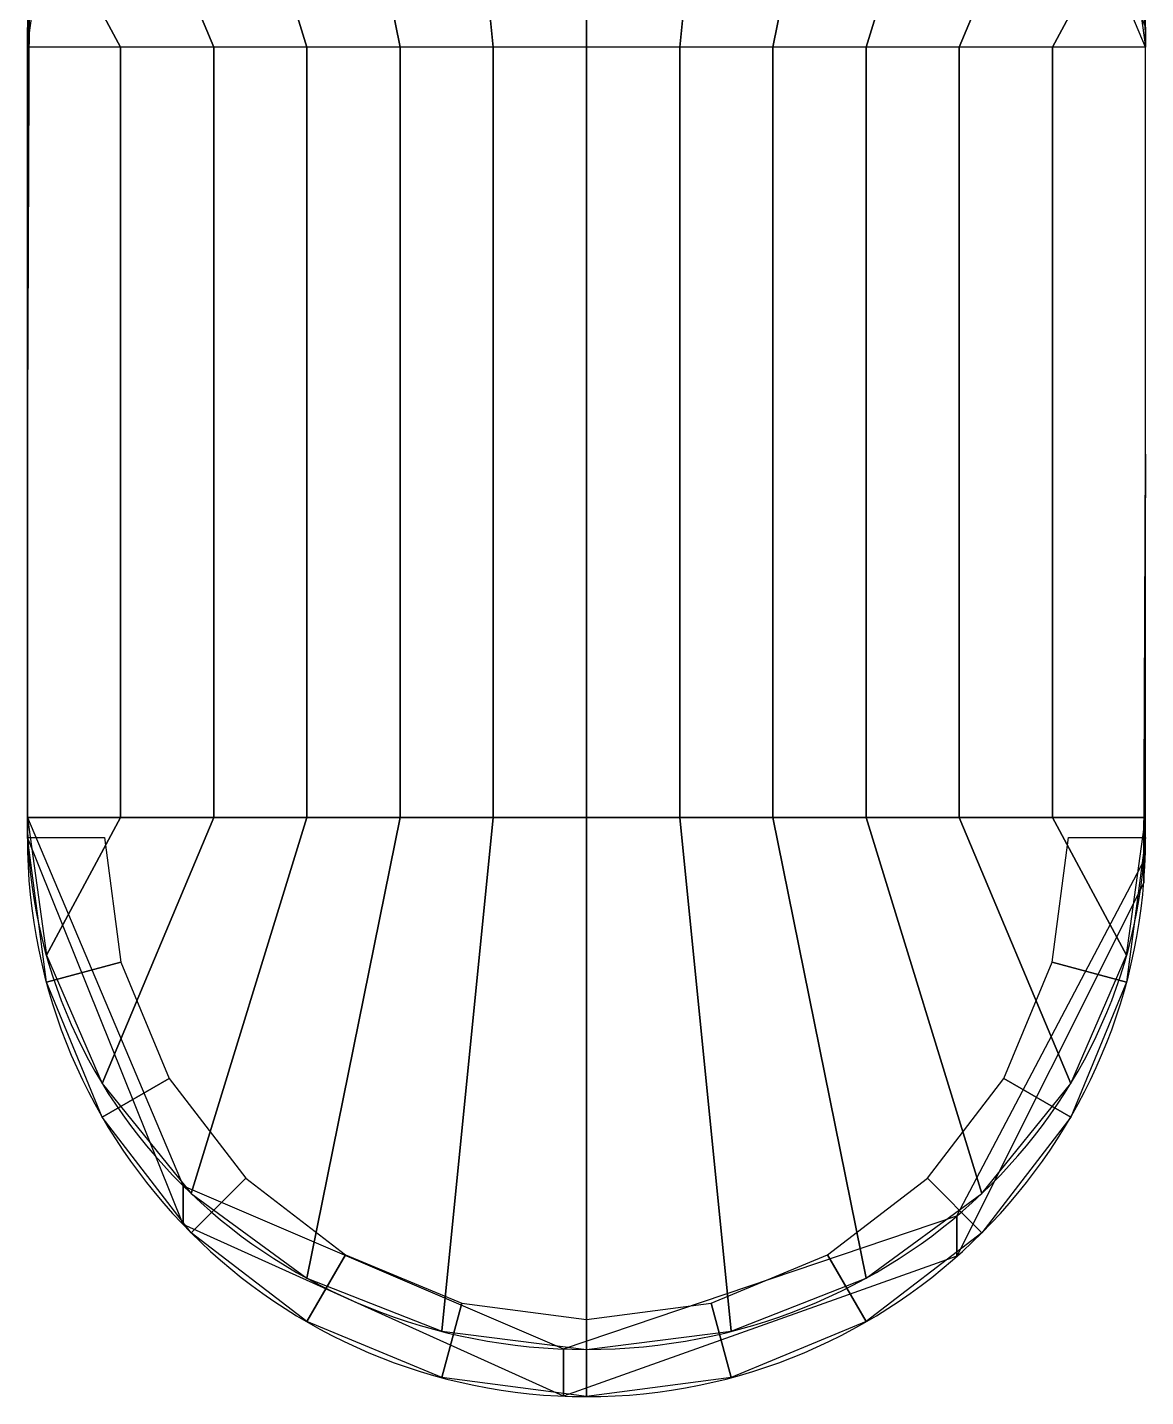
# Model space of a CAD drawing. Extents: x 89097 to 90972, y 10394 to 13619.
# Drawn here: x 89097 to 90547, y 10394 to 12169 of the extents above; entities that cross this region are included whole.
import ezdxf

# ---------------------------------------------------------------- set-up
doc = ezdxf.new("R2010")
doc.units = 0
doc.header["$LTSCALE"] = 50
doc.header["$MEASUREMENT"] = 0
doc.layers.add('GRIL', color=182, linetype='CONTINUOUS')
doc.layers.add('TOWER', color=150, linetype='CONTINUOUS')

msp = doc.modelspace()

# ---------------------------------------------------------------- linework, layer by layer
at = {"layer": 'TOWER', "color": 253}
for p, q in [((89096.6, 11119.2, 6700), (89096.6, 12169.2, 6700)), ((89096.6, 11119.2, 5850), (89096.6, 12169.2, 5850)), ((89096.6, 11119.2, 6650), (89096.6, 12169.2, 6650)), ((90546.6, 11119.2, 6700), (90546.6, 12169.2, 6700)), ((90546.6, 11119.2, 5850), (90546.6, 12169.2, 5850)), ((90546.6, 11119.2, 6650), (90546.6, 12169.2, 6650))]:
    msp.add_line(p, q, dxfattribs=at)
at = {"layer": 'TOWER', "color": 253, "elevation": 10000}
msp.add_lwpolyline([(90546.6, 12169.2, 1), (89096.6, 12169.2), (89096.6, 11119.2, 1), (90546.6, 11119.2)], format="xyb", close=True, dxfattribs=at)
at = {"layer": 'TOWER', "extrusion": (0, 0.309017, 0.951057), "elevation": 14345.2}
msp.add_lwpolyline([(-90546.6, -8107.4, 1), (-89096.6, -8107.4), (-89096.6, -7057.4, 1), (-90546.6, -7057.4)], format="xyb", close=True, dxfattribs=at)
at = {"layer": 'TOWER', "color": 253}
for centre, start, end in [((89821.6, 12169.2, 9950), 360, 180), ((89821.6, 11119.2, 6650), 180, 360), ((89821.6, 11119.2, 5850), 180, 360), ((89821.6, 11119.2, 9950), 180, 0)]:
    msp.add_arc(centre, 725, start, end, dxfattribs=at)

# ---------------------------------------------------------------- meshes
at = {"layer": 'GRIL', "color": 253}
mesh = msp.add_polymesh((2, 13), dxfattribs=at)
for k, corner in enumerate([(89096.6, 12143.5, 11137.8), (89121.3, 12322, 11079.8), (89193.8, 12488.3, 11025.7), (89309, 12631.1, 10979.3), (89459.1, 12740.7, 10943.7), (89634, 12809.6, 10921.4), (89821.6, 12833.1, 10913.7), (90009.3, 12809.6, 10921.4), (90184.1, 12740.7, 10943.7), (90334.3, 12631.1, 10979.3), (90449.5, 12488.3, 11025.7), (90521.9, 12322, 11079.8), (90546.6, 12143.5, 11137.8), (89096.6, 12143.5, 11137.8), (89217.5, 12143.5, 11137.8), (89338.3, 12143.5, 11137.8), (89459.1, 12143.5, 11137.8), (89580, 12143.5, 11137.8), (89700.8, 12143.5, 11137.8), (89821.6, 12143.5, 11137.8), (89942.5, 12143.5, 11137.8), (90063.3, 12143.5, 11137.8), (90184.1, 12143.5, 11137.8), (90305, 12143.5, 11137.8), (90425.8, 12143.5, 11137.8), (90546.6, 12143.5, 11137.8)]):
    mesh.set_mesh_vertex(divmod(k, 13), corner)
mesh = msp.add_polymesh((2, 13), dxfattribs=at)
for k, corner in enumerate([(90546.6, 12143.5, 11137.8), (90425.8, 12143.5, 11137.8), (90305, 12143.5, 11137.8), (90184.1, 12143.5, 11137.8), (90063.3, 12143.5, 11137.8), (89942.5, 12143.5, 11137.8), (89821.6, 12143.5, 11137.8), (89700.8, 12143.5, 11137.8), (89580, 12143.5, 11137.8), (89459.1, 12143.5, 11137.8), (89338.3, 12143.5, 11137.8), (89217.5, 12143.5, 11137.8), (89096.6, 12143.5, 11137.8), (90546.6, 11144.9, 11462.2), (90425.8, 11144.9, 11462.2), (90305, 11144.9, 11462.2), (90184.1, 11144.9, 11462.2), (90063.3, 11144.9, 11462.2), (89942.5, 11144.9, 11462.2), (89821.6, 11144.9, 11462.2), (89700.8, 11144.9, 11462.2), (89580, 11144.9, 11462.2), (89459.1, 11144.9, 11462.2), (89338.3, 11144.9, 11462.2), (89217.5, 11144.9, 11462.2), (89096.6, 11144.9, 11462.2)]):
    mesh.set_mesh_vertex(divmod(k, 13), corner)
mesh = msp.add_polymesh((2, 13), dxfattribs=at)
for k, corner in enumerate([(90546.6, 11144.9, 11462.2), (90425.8, 11144.9, 11462.2), (90305, 11144.9, 11462.2), (90184.1, 11144.9, 11462.2), (90063.3, 11144.9, 11462.2), (89942.5, 11144.9, 11462.2), (89821.6, 11144.9, 11462.2), (89700.8, 11144.9, 11462.2), (89580, 11144.9, 11462.2), (89459.1, 11144.9, 11462.2), (89338.3, 11144.9, 11462.2), (89217.5, 11144.9, 11462.2), (89096.6, 11144.9, 11462.2), (90546.6, 11144.9, 11462.2), (90521.9, 10966.5, 11520.2), (90449.5, 10800.2, 11574.3), (90334.3, 10657.4, 11620.7), (90184.1, 10547.8, 11656.3), (90009.3, 10478.9, 11678.6), (89821.6, 10455.4, 11686.3), (89634, 10478.9, 11678.6), (89459.1, 10547.8, 11656.3), (89309, 10657.4, 11620.7), (89193.8, 10800.2, 11574.3), (89121.3, 10966.5, 11520.2), (89096.6, 11144.9, 11462.2)]):
    mesh.set_mesh_vertex(divmod(k, 13), corner)
mesh = msp.add_polymesh((2, 13), dxfattribs=at)
for k, corner in enumerate([(90546.6, 11119.2, 7100), (90521.9, 10931.6, 7100), (90449.5, 10756.7, 7100), (90334.3, 10606.6, 7100), (90184.1, 10491.4, 7100), (90009.3, 10418.9, 7100), (89821.6, 10394.2, 7100), (89634, 10418.9, 7100), (89459.1, 10491.4, 7100), (89309, 10606.6, 7100), (89193.8, 10756.7, 7100), (89121.3, 10931.6, 7100), (89096.6, 11119.2, 7100), (90446.6, 11119.2, 7150), (90425.3, 10957.5, 7150), (90362.9, 10806.7, 7150), (90263.6, 10677.3, 7150), (90134.1, 10578, 7150), (89983.4, 10515.5, 7150), (89821.6, 10494.2, 7150), (89659.9, 10515.5, 7150), (89509.1, 10578, 7150), (89379.7, 10677.3, 7150), (89280.4, 10806.7, 7150), (89217.9, 10957.5, 7150), (89196.6, 11119.2, 7150)]):
    mesh.set_mesh_vertex(divmod(k, 13), corner)
mesh = msp.add_polymesh((2, 13), dxfattribs=at)
for k, corner in enumerate([(90546.6, 11119.2, 7200), (90521.9, 10931.6, 7200), (90449.5, 10756.7, 7200), (90334.3, 10606.6, 7200), (90184.1, 10491.4, 7200), (90009.3, 10418.9, 7200), (89821.6, 10394.2, 7200), (89634, 10418.9, 7200), (89459.1, 10491.4, 7200), (89309, 10606.6, 7200), (89193.8, 10756.7, 7200), (89121.3, 10931.6, 7200), (89096.6, 11119.2, 7200), (90446.6, 11119.2, 7250), (90425.3, 10957.5, 7250), (90362.9, 10806.7, 7250), (90263.6, 10677.3, 7250), (90134.1, 10578, 7250), (89983.4, 10515.5, 7250), (89821.6, 10494.2, 7250), (89659.9, 10515.5, 7250), (89509.1, 10578, 7250), (89379.7, 10677.3, 7250), (89280.4, 10806.7, 7250), (89217.9, 10957.5, 7250), (89196.6, 11119.2, 7250)]):
    mesh.set_mesh_vertex(divmod(k, 13), corner)
mesh = msp.add_polymesh((2, 13), dxfattribs=at)
for k, corner in enumerate([(90546.6, 11119.2, 7300), (90521.9, 10931.6, 7300), (90449.5, 10756.7, 7300), (90334.3, 10606.6, 7300), (90184.1, 10491.4, 7300), (90009.3, 10418.9, 7300), (89821.6, 10394.2, 7300), (89634, 10418.9, 7300), (89459.1, 10491.4, 7300), (89309, 10606.6, 7300), (89193.8, 10756.7, 7300), (89121.3, 10931.6, 7300), (89096.6, 11119.2, 7300), (90446.6, 11119.2, 7350), (90425.3, 10957.5, 7350), (90362.9, 10806.7, 7350), (90263.6, 10677.3, 7350), (90134.1, 10578, 7350), (89983.4, 10515.5, 7350), (89821.6, 10494.2, 7350), (89659.9, 10515.5, 7350), (89509.1, 10578, 7350), (89379.7, 10677.3, 7350), (89280.4, 10806.7, 7350), (89217.9, 10957.5, 7350), (89196.6, 11119.2, 7350)]):
    mesh.set_mesh_vertex(divmod(k, 13), corner)
mesh = msp.add_polymesh((2, 13), dxfattribs=at)
for k, corner in enumerate([(90546.6, 11119.2, 7400), (90521.9, 10931.6, 7400), (90449.5, 10756.7, 7400), (90334.3, 10606.6, 7400), (90184.1, 10491.4, 7400), (90009.3, 10418.9, 7400), (89821.6, 10394.2, 7400), (89634, 10418.9, 7400), (89459.1, 10491.4, 7400), (89309, 10606.6, 7400), (89193.8, 10756.7, 7400), (89121.3, 10931.6, 7400), (89096.6, 11119.2, 7400), (90446.6, 11119.2, 7450), (90425.3, 10957.5, 7450), (90362.9, 10806.7, 7450), (90263.6, 10677.3, 7450), (90134.1, 10578, 7450), (89983.4, 10515.5, 7450), (89821.6, 10494.2, 7450), (89659.9, 10515.5, 7450), (89509.1, 10578, 7450), (89379.7, 10677.3, 7450), (89280.4, 10806.7, 7450), (89217.9, 10957.5, 7450), (89196.6, 11119.2, 7450)]):
    mesh.set_mesh_vertex(divmod(k, 13), corner)
mesh = msp.add_polymesh((2, 13), dxfattribs=at)
for k, corner in enumerate([(90546.6, 11119.2, 7500), (90521.9, 10931.6, 7500), (90449.5, 10756.7, 7500), (90334.3, 10606.6, 7500), (90184.1, 10491.4, 7500), (90009.3, 10418.9, 7500), (89821.6, 10394.2, 7500), (89634, 10418.9, 7500), (89459.1, 10491.4, 7500), (89309, 10606.6, 7500), (89193.8, 10756.7, 7500), (89121.3, 10931.6, 7500), (89096.6, 11119.2, 7500), (90446.6, 11119.2, 7550), (90425.3, 10957.5, 7550), (90362.9, 10806.7, 7550), (90263.6, 10677.3, 7550), (90134.1, 10578, 7550), (89983.4, 10515.5, 7550), (89821.6, 10494.2, 7550), (89659.9, 10515.5, 7550), (89509.1, 10578, 7550), (89379.7, 10677.3, 7550), (89280.4, 10806.7, 7550), (89217.9, 10957.5, 7550), (89196.6, 11119.2, 7550)]):
    mesh.set_mesh_vertex(divmod(k, 13), corner)
mesh = msp.add_polymesh((2, 13), dxfattribs=at)
for k, corner in enumerate([(90546.6, 11119.2, 7600), (90521.9, 10931.6, 7600), (90449.5, 10756.7, 7600), (90334.3, 10606.6, 7600), (90184.1, 10491.4, 7600), (90009.3, 10418.9, 7600), (89821.6, 10394.2, 7600), (89634, 10418.9, 7600), (89459.1, 10491.4, 7600), (89309, 10606.6, 7600), (89193.8, 10756.7, 7600), (89121.3, 10931.6, 7600), (89096.6, 11119.2, 7600), (90446.6, 11119.2, 7650), (90425.3, 10957.5, 7650), (90362.9, 10806.7, 7650), (90263.6, 10677.3, 7650), (90134.1, 10578, 7650), (89983.4, 10515.5, 7650), (89821.6, 10494.2, 7650), (89659.9, 10515.5, 7650), (89509.1, 10578, 7650), (89379.7, 10677.3, 7650), (89280.4, 10806.7, 7650), (89217.9, 10957.5, 7650), (89196.6, 11119.2, 7650)]):
    mesh.set_mesh_vertex(divmod(k, 13), corner)
mesh = msp.add_polymesh((2, 13), dxfattribs=at)
for k, corner in enumerate([(90546.6, 11119.2, 7700), (90521.9, 10931.6, 7700), (90449.5, 10756.7, 7700), (90334.3, 10606.6, 7700), (90184.1, 10491.4, 7700), (90009.3, 10418.9, 7700), (89821.6, 10394.2, 7700), (89634, 10418.9, 7700), (89459.1, 10491.4, 7700), (89309, 10606.6, 7700), (89193.8, 10756.7, 7700), (89121.3, 10931.6, 7700), (89096.6, 11119.2, 7700), (90446.6, 11119.2, 7750), (90425.3, 10957.5, 7750), (90362.9, 10806.7, 7750), (90263.6, 10677.3, 7750), (90134.1, 10578, 7750), (89983.4, 10515.5, 7750), (89821.6, 10494.2, 7750), (89659.9, 10515.5, 7750), (89509.1, 10578, 7750), (89379.7, 10677.3, 7750), (89280.4, 10806.7, 7750), (89217.9, 10957.5, 7750), (89196.6, 11119.2, 7750)]):
    mesh.set_mesh_vertex(divmod(k, 13), corner)
mesh = msp.add_polymesh((2, 13), dxfattribs=at)
for k, corner in enumerate([(90546.6, 11119.2, 7800), (90521.9, 10931.6, 7800), (90449.5, 10756.7, 7800), (90334.3, 10606.6, 7800), (90184.1, 10491.4, 7800), (90009.3, 10418.9, 7800), (89821.6, 10394.2, 7800), (89634, 10418.9, 7800), (89459.1, 10491.4, 7800), (89309, 10606.6, 7800), (89193.8, 10756.7, 7800), (89121.3, 10931.6, 7800), (89096.6, 11119.2, 7800), (90446.6, 11119.2, 7850), (90425.3, 10957.5, 7850), (90362.9, 10806.7, 7850), (90263.6, 10677.3, 7850), (90134.1, 10578, 7850), (89983.4, 10515.5, 7850), (89821.6, 10494.2, 7850), (89659.9, 10515.5, 7850), (89509.1, 10578, 7850), (89379.7, 10677.3, 7850), (89280.4, 10806.7, 7850), (89217.9, 10957.5, 7850), (89196.6, 11119.2, 7850)]):
    mesh.set_mesh_vertex(divmod(k, 13), corner)
mesh = msp.add_polymesh((2, 13), dxfattribs=at)
for k, corner in enumerate([(90546.6, 11119.2, 7900), (90521.9, 10931.6, 7900), (90449.5, 10756.7, 7900), (90334.3, 10606.6, 7900), (90184.1, 10491.4, 7900), (90009.3, 10418.9, 7900), (89821.6, 10394.2, 7900), (89634, 10418.9, 7900), (89459.1, 10491.4, 7900), (89309, 10606.6, 7900), (89193.8, 10756.7, 7900), (89121.3, 10931.6, 7900), (89096.6, 11119.2, 7900), (90446.6, 11119.2, 7950), (90425.3, 10957.5, 7950), (90362.9, 10806.7, 7950), (90263.6, 10677.3, 7950), (90134.1, 10578, 7950), (89983.4, 10515.5, 7950), (89821.6, 10494.2, 7950), (89659.9, 10515.5, 7950), (89509.1, 10578, 7950), (89379.7, 10677.3, 7950), (89280.4, 10806.7, 7950), (89217.9, 10957.5, 7950), (89196.6, 11119.2, 7950)]):
    mesh.set_mesh_vertex(divmod(k, 13), corner)
mesh = msp.add_polymesh((2, 13), dxfattribs=at)
for k, corner in enumerate([(90546.6, 11119.2, 6700), (90521.9, 10931.6, 6700), (90449.5, 10756.7, 6700), (90334.3, 10606.6, 6700), (90184.1, 10491.4, 6700), (90009.3, 10418.9, 6700), (89821.6, 10394.2, 6700), (89634, 10418.9, 6700), (89459.1, 10491.4, 6700), (89309, 10606.6, 6700), (89193.8, 10756.7, 6700), (89121.3, 10931.6, 6700), (89096.6, 11119.2, 6700), (90446.6, 11119.2, 6750), (90425.3, 10957.5, 6750), (90362.9, 10806.7, 6750), (90263.6, 10677.3, 6750), (90134.1, 10578, 6750), (89983.4, 10515.5, 6750), (89821.6, 10494.2, 6750), (89659.9, 10515.5, 6750), (89509.1, 10578, 6750), (89379.7, 10677.3, 6750), (89280.4, 10806.7, 6750), (89217.9, 10957.5, 6750), (89196.6, 11119.2, 6750)]):
    mesh.set_mesh_vertex(divmod(k, 13), corner)
mesh = msp.add_polymesh((2, 13), dxfattribs=at)
for k, corner in enumerate([(90546.6, 11119.2, 6800), (90521.9, 10931.6, 6800), (90449.5, 10756.7, 6800), (90334.3, 10606.6, 6800), (90184.1, 10491.4, 6800), (90009.3, 10418.9, 6800), (89821.6, 10394.2, 6800), (89634, 10418.9, 6800), (89459.1, 10491.4, 6800), (89309, 10606.6, 6800), (89193.8, 10756.7, 6800), (89121.3, 10931.6, 6800), (89096.6, 11119.2, 6800), (90446.6, 11119.2, 6850), (90425.3, 10957.5, 6850), (90362.9, 10806.7, 6850), (90263.6, 10677.3, 6850), (90134.1, 10578, 6850), (89983.4, 10515.5, 6850), (89821.6, 10494.2, 6850), (89659.9, 10515.5, 6850), (89509.1, 10578, 6850), (89379.7, 10677.3, 6850), (89280.4, 10806.7, 6850), (89217.9, 10957.5, 6850), (89196.6, 11119.2, 6850)]):
    mesh.set_mesh_vertex(divmod(k, 13), corner)
mesh = msp.add_polymesh((2, 13), dxfattribs=at)
for k, corner in enumerate([(90546.6, 11119.2, 6900), (90521.9, 10931.6, 6900), (90449.5, 10756.7, 6900), (90334.3, 10606.6, 6900), (90184.1, 10491.4, 6900), (90009.3, 10418.9, 6900), (89821.6, 10394.2, 6900), (89634, 10418.9, 6900), (89459.1, 10491.4, 6900), (89309, 10606.6, 6900), (89193.8, 10756.7, 6900), (89121.3, 10931.6, 6900), (89096.6, 11119.2, 6900), (90446.6, 11119.2, 6950), (90425.3, 10957.5, 6950), (90362.9, 10806.7, 6950), (90263.6, 10677.3, 6950), (90134.1, 10578, 6950), (89983.4, 10515.5, 6950), (89821.6, 10494.2, 6950), (89659.9, 10515.5, 6950), (89509.1, 10578, 6950), (89379.7, 10677.3, 6950), (89280.4, 10806.7, 6950), (89217.9, 10957.5, 6950), (89196.6, 11119.2, 6950)]):
    mesh.set_mesh_vertex(divmod(k, 13), corner)
mesh = msp.add_polymesh((2, 13), dxfattribs=at)
for k, corner in enumerate([(90546.6, 11119.2, 7000), (90521.9, 10931.6, 7000), (90449.5, 10756.7, 7000), (90334.3, 10606.6, 7000), (90184.1, 10491.4, 7000), (90009.3, 10418.9, 7000), (89821.6, 10394.2, 7000), (89634, 10418.9, 7000), (89459.1, 10491.4, 7000), (89309, 10606.6, 7000), (89193.8, 10756.7, 7000), (89121.3, 10931.6, 7000), (89096.6, 11119.2, 7000), (90446.6, 11119.2, 7050), (90425.3, 10957.5, 7050), (90362.9, 10806.7, 7050), (90263.6, 10677.3, 7050), (90134.1, 10578, 7050), (89983.4, 10515.5, 7050), (89821.6, 10494.2, 7050), (89659.9, 10515.5, 7050), (89509.1, 10578, 7050), (89379.7, 10677.3, 7050), (89280.4, 10806.7, 7050), (89217.9, 10957.5, 7050), (89196.6, 11119.2, 7050)]):
    mesh.set_mesh_vertex(divmod(k, 13), corner)
mesh = msp.add_polymesh((2, 13), dxfattribs=at)
for k, corner in enumerate([(90546.6, 11119.2, 9900), (90521.9, 10931.6, 9900), (90449.5, 10756.7, 9900), (90334.3, 10606.6, 9900), (90184.1, 10491.4, 9900), (90009.3, 10418.9, 9900), (89821.6, 10394.2, 9900), (89634, 10418.9, 9900), (89459.1, 10491.4, 9900), (89309, 10606.6, 9900), (89193.8, 10756.7, 9900), (89121.3, 10931.6, 9900), (89096.6, 11119.2, 9900), (90446.6, 11119.2, 9950), (90425.3, 10957.5, 9950), (90362.9, 10806.7, 9950), (90263.6, 10677.3, 9950), (90134.1, 10578, 9950), (89983.4, 10515.5, 9950), (89821.6, 10494.2, 9950), (89659.9, 10515.5, 9950), (89509.1, 10578, 9950), (89379.7, 10677.3, 9950), (89280.4, 10806.7, 9950), (89217.9, 10957.5, 9950), (89196.6, 11119.2, 9950)]):
    mesh.set_mesh_vertex(divmod(k, 13), corner)
mesh = msp.add_polymesh((2, 13), dxfattribs=at)
for k, corner in enumerate([(90546.6, 11119.2, 9000), (90521.9, 10931.6, 9000), (90449.5, 10756.7, 9000), (90334.3, 10606.6, 9000), (90184.1, 10491.4, 9000), (90009.3, 10418.9, 9000), (89821.6, 10394.2, 9000), (89634, 10418.9, 9000), (89459.1, 10491.4, 9000), (89309, 10606.6, 9000), (89193.8, 10756.7, 9000), (89121.3, 10931.6, 9000), (89096.6, 11119.2, 9000), (90446.6, 11119.2, 9050), (90425.3, 10957.5, 9050), (90362.9, 10806.7, 9050), (90263.6, 10677.3, 9050), (90134.1, 10578, 9050), (89983.4, 10515.5, 9050), (89821.6, 10494.2, 9050), (89659.9, 10515.5, 9050), (89509.1, 10578, 9050), (89379.7, 10677.3, 9050), (89280.4, 10806.7, 9050), (89217.9, 10957.5, 9050), (89196.6, 11119.2, 9050)]):
    mesh.set_mesh_vertex(divmod(k, 13), corner)
mesh = msp.add_polymesh((2, 13), dxfattribs=at)
for k, corner in enumerate([(90546.6, 11119.2, 9100), (90521.9, 10931.6, 9100), (90449.5, 10756.7, 9100), (90334.3, 10606.6, 9100), (90184.1, 10491.4, 9100), (90009.3, 10418.9, 9100), (89821.6, 10394.2, 9100), (89634, 10418.9, 9100), (89459.1, 10491.4, 9100), (89309, 10606.6, 9100), (89193.8, 10756.7, 9100), (89121.3, 10931.6, 9100), (89096.6, 11119.2, 9100), (90446.6, 11119.2, 9150), (90425.3, 10957.5, 9150), (90362.9, 10806.7, 9150), (90263.6, 10677.3, 9150), (90134.1, 10578, 9150), (89983.4, 10515.5, 9150), (89821.6, 10494.2, 9150), (89659.9, 10515.5, 9150), (89509.1, 10578, 9150), (89379.7, 10677.3, 9150), (89280.4, 10806.7, 9150), (89217.9, 10957.5, 9150), (89196.6, 11119.2, 9150)]):
    mesh.set_mesh_vertex(divmod(k, 13), corner)
mesh = msp.add_polymesh((2, 13), dxfattribs=at)
for k, corner in enumerate([(90546.6, 11119.2, 9200), (90521.9, 10931.6, 9200), (90449.5, 10756.7, 9200), (90334.3, 10606.6, 9200), (90184.1, 10491.4, 9200), (90009.3, 10418.9, 9200), (89821.6, 10394.2, 9200), (89634, 10418.9, 9200), (89459.1, 10491.4, 9200), (89309, 10606.6, 9200), (89193.8, 10756.7, 9200), (89121.3, 10931.6, 9200), (89096.6, 11119.2, 9200), (90446.6, 11119.2, 9250), (90425.3, 10957.5, 9250), (90362.9, 10806.7, 9250), (90263.6, 10677.3, 9250), (90134.1, 10578, 9250), (89983.4, 10515.5, 9250), (89821.6, 10494.2, 9250), (89659.9, 10515.5, 9250), (89509.1, 10578, 9250), (89379.7, 10677.3, 9250), (89280.4, 10806.7, 9250), (89217.9, 10957.5, 9250), (89196.6, 11119.2, 9250)]):
    mesh.set_mesh_vertex(divmod(k, 13), corner)
mesh = msp.add_polymesh((2, 13), dxfattribs=at)
for k, corner in enumerate([(90546.6, 11119.2, 9300), (90521.9, 10931.6, 9300), (90449.5, 10756.7, 9300), (90334.3, 10606.6, 9300), (90184.1, 10491.4, 9300), (90009.3, 10418.9, 9300), (89821.6, 10394.2, 9300), (89634, 10418.9, 9300), (89459.1, 10491.4, 9300), (89309, 10606.6, 9300), (89193.8, 10756.7, 9300), (89121.3, 10931.6, 9300), (89096.6, 11119.2, 9300), (90446.6, 11119.2, 9350), (90425.3, 10957.5, 9350), (90362.9, 10806.7, 9350), (90263.6, 10677.3, 9350), (90134.1, 10578, 9350), (89983.4, 10515.5, 9350), (89821.6, 10494.2, 9350), (89659.9, 10515.5, 9350), (89509.1, 10578, 9350), (89379.7, 10677.3, 9350), (89280.4, 10806.7, 9350), (89217.9, 10957.5, 9350), (89196.6, 11119.2, 9350)]):
    mesh.set_mesh_vertex(divmod(k, 13), corner)
mesh = msp.add_polymesh((2, 13), dxfattribs=at)
for k, corner in enumerate([(90546.6, 11119.2, 9400), (90521.9, 10931.6, 9400), (90449.5, 10756.7, 9400), (90334.3, 10606.6, 9400), (90184.1, 10491.4, 9400), (90009.3, 10418.9, 9400), (89821.6, 10394.2, 9400), (89634, 10418.9, 9400), (89459.1, 10491.4, 9400), (89309, 10606.6, 9400), (89193.8, 10756.7, 9400), (89121.3, 10931.6, 9400), (89096.6, 11119.2, 9400), (90446.6, 11119.2, 9450), (90425.3, 10957.5, 9450), (90362.9, 10806.7, 9450), (90263.6, 10677.3, 9450), (90134.1, 10578, 9450), (89983.4, 10515.5, 9450), (89821.6, 10494.2, 9450), (89659.9, 10515.5, 9450), (89509.1, 10578, 9450), (89379.7, 10677.3, 9450), (89280.4, 10806.7, 9450), (89217.9, 10957.5, 9450), (89196.6, 11119.2, 9450)]):
    mesh.set_mesh_vertex(divmod(k, 13), corner)
mesh = msp.add_polymesh((2, 13), dxfattribs=at)
for k, corner in enumerate([(90546.6, 11119.2, 9500), (90521.9, 10931.6, 9500), (90449.5, 10756.7, 9500), (90334.3, 10606.6, 9500), (90184.1, 10491.4, 9500), (90009.3, 10418.9, 9500), (89821.6, 10394.2, 9500), (89634, 10418.9, 9500), (89459.1, 10491.4, 9500), (89309, 10606.6, 9500), (89193.8, 10756.7, 9500), (89121.3, 10931.6, 9500), (89096.6, 11119.2, 9500), (90446.6, 11119.2, 9550), (90425.3, 10957.5, 9550), (90362.9, 10806.7, 9550), (90263.6, 10677.3, 9550), (90134.1, 10578, 9550), (89983.4, 10515.5, 9550), (89821.6, 10494.2, 9550), (89659.9, 10515.5, 9550), (89509.1, 10578, 9550), (89379.7, 10677.3, 9550), (89280.4, 10806.7, 9550), (89217.9, 10957.5, 9550), (89196.6, 11119.2, 9550)]):
    mesh.set_mesh_vertex(divmod(k, 13), corner)
mesh = msp.add_polymesh((2, 13), dxfattribs=at)
for k, corner in enumerate([(90546.6, 11119.2, 9600), (90521.9, 10931.6, 9600), (90449.5, 10756.7, 9600), (90334.3, 10606.6, 9600), (90184.1, 10491.4, 9600), (90009.3, 10418.9, 9600), (89821.6, 10394.2, 9600), (89634, 10418.9, 9600), (89459.1, 10491.4, 9600), (89309, 10606.6, 9600), (89193.8, 10756.7, 9600), (89121.3, 10931.6, 9600), (89096.6, 11119.2, 9600), (90446.6, 11119.2, 9650), (90425.3, 10957.5, 9650), (90362.9, 10806.7, 9650), (90263.6, 10677.3, 9650), (90134.1, 10578, 9650), (89983.4, 10515.5, 9650), (89821.6, 10494.2, 9650), (89659.9, 10515.5, 9650), (89509.1, 10578, 9650), (89379.7, 10677.3, 9650), (89280.4, 10806.7, 9650), (89217.9, 10957.5, 9650), (89196.6, 11119.2, 9650)]):
    mesh.set_mesh_vertex(divmod(k, 13), corner)
mesh = msp.add_polymesh((2, 13), dxfattribs=at)
for k, corner in enumerate([(90546.6, 11119.2, 9700), (90521.9, 10931.6, 9700), (90449.5, 10756.7, 9700), (90334.3, 10606.6, 9700), (90184.1, 10491.4, 9700), (90009.3, 10418.9, 9700), (89821.6, 10394.2, 9700), (89634, 10418.9, 9700), (89459.1, 10491.4, 9700), (89309, 10606.6, 9700), (89193.8, 10756.7, 9700), (89121.3, 10931.6, 9700), (89096.6, 11119.2, 9700), (90446.6, 11119.2, 9750), (90425.3, 10957.5, 9750), (90362.9, 10806.7, 9750), (90263.6, 10677.3, 9750), (90134.1, 10578, 9750), (89983.4, 10515.5, 9750), (89821.6, 10494.2, 9750), (89659.9, 10515.5, 9750), (89509.1, 10578, 9750), (89379.7, 10677.3, 9750), (89280.4, 10806.7, 9750), (89217.9, 10957.5, 9750), (89196.6, 11119.2, 9750)]):
    mesh.set_mesh_vertex(divmod(k, 13), corner)
mesh = msp.add_polymesh((2, 13), dxfattribs=at)
for k, corner in enumerate([(90546.6, 11119.2, 9800), (90521.9, 10931.6, 9800), (90449.5, 10756.7, 9800), (90334.3, 10606.6, 9800), (90184.1, 10491.4, 9800), (90009.3, 10418.9, 9800), (89821.6, 10394.2, 9800), (89634, 10418.9, 9800), (89459.1, 10491.4, 9800), (89309, 10606.6, 9800), (89193.8, 10756.7, 9800), (89121.3, 10931.6, 9800), (89096.6, 11119.2, 9800), (90446.6, 11119.2, 9850), (90425.3, 10957.5, 9850), (90362.9, 10806.7, 9850), (90263.6, 10677.3, 9850), (90134.1, 10578, 9850), (89983.4, 10515.5, 9850), (89821.6, 10494.2, 9850), (89659.9, 10515.5, 9850), (89509.1, 10578, 9850), (89379.7, 10677.3, 9850), (89280.4, 10806.7, 9850), (89217.9, 10957.5, 9850), (89196.6, 11119.2, 9850)]):
    mesh.set_mesh_vertex(divmod(k, 13), corner)
mesh = msp.add_polymesh((2, 13), dxfattribs=at)
for k, corner in enumerate([(90546.6, 11119.2, 8000), (90521.9, 10931.6, 8000), (90449.5, 10756.7, 8000), (90334.3, 10606.6, 8000), (90184.1, 10491.4, 8000), (90009.3, 10418.9, 8000), (89821.6, 10394.2, 8000), (89634, 10418.9, 8000), (89459.1, 10491.4, 8000), (89309, 10606.6, 8000), (89193.8, 10756.7, 8000), (89121.3, 10931.6, 8000), (89096.6, 11119.2, 8000), (90446.6, 11119.2, 8050), (90425.3, 10957.5, 8050), (90362.9, 10806.7, 8050), (90263.6, 10677.3, 8050), (90134.1, 10578, 8050), (89983.4, 10515.5, 8050), (89821.6, 10494.2, 8050), (89659.9, 10515.5, 8050), (89509.1, 10578, 8050), (89379.7, 10677.3, 8050), (89280.4, 10806.7, 8050), (89217.9, 10957.5, 8050), (89196.6, 11119.2, 8050)]):
    mesh.set_mesh_vertex(divmod(k, 13), corner)
mesh = msp.add_polymesh((2, 13), dxfattribs=at)
for k, corner in enumerate([(90546.6, 11119.2, 8100), (90521.9, 10931.6, 8100), (90449.5, 10756.7, 8100), (90334.3, 10606.6, 8100), (90184.1, 10491.4, 8100), (90009.3, 10418.9, 8100), (89821.6, 10394.2, 8100), (89634, 10418.9, 8100), (89459.1, 10491.4, 8100), (89309, 10606.6, 8100), (89193.8, 10756.7, 8100), (89121.3, 10931.6, 8100), (89096.6, 11119.2, 8100), (90446.6, 11119.2, 8150), (90425.3, 10957.5, 8150), (90362.9, 10806.7, 8150), (90263.6, 10677.3, 8150), (90134.1, 10578, 8150), (89983.4, 10515.5, 8150), (89821.6, 10494.2, 8150), (89659.9, 10515.5, 8150), (89509.1, 10578, 8150), (89379.7, 10677.3, 8150), (89280.4, 10806.7, 8150), (89217.9, 10957.5, 8150), (89196.6, 11119.2, 8150)]):
    mesh.set_mesh_vertex(divmod(k, 13), corner)
mesh = msp.add_polymesh((2, 13), dxfattribs=at)
for k, corner in enumerate([(90546.6, 11119.2, 8200), (90521.9, 10931.6, 8200), (90449.5, 10756.7, 8200), (90334.3, 10606.6, 8200), (90184.1, 10491.4, 8200), (90009.3, 10418.9, 8200), (89821.6, 10394.2, 8200), (89634, 10418.9, 8200), (89459.1, 10491.4, 8200), (89309, 10606.6, 8200), (89193.8, 10756.7, 8200), (89121.3, 10931.6, 8200), (89096.6, 11119.2, 8200), (90446.6, 11119.2, 8250), (90425.3, 10957.5, 8250), (90362.9, 10806.7, 8250), (90263.6, 10677.3, 8250), (90134.1, 10578, 8250), (89983.4, 10515.5, 8250), (89821.6, 10494.2, 8250), (89659.9, 10515.5, 8250), (89509.1, 10578, 8250), (89379.7, 10677.3, 8250), (89280.4, 10806.7, 8250), (89217.9, 10957.5, 8250), (89196.6, 11119.2, 8250)]):
    mesh.set_mesh_vertex(divmod(k, 13), corner)
mesh = msp.add_polymesh((2, 13), dxfattribs=at)
for k, corner in enumerate([(90546.6, 11119.2, 8300), (90521.9, 10931.6, 8300), (90449.5, 10756.7, 8300), (90334.3, 10606.6, 8300), (90184.1, 10491.4, 8300), (90009.3, 10418.9, 8300), (89821.6, 10394.2, 8300), (89634, 10418.9, 8300), (89459.1, 10491.4, 8300), (89309, 10606.6, 8300), (89193.8, 10756.7, 8300), (89121.3, 10931.6, 8300), (89096.6, 11119.2, 8300), (90446.6, 11119.2, 8350), (90425.3, 10957.5, 8350), (90362.9, 10806.7, 8350), (90263.6, 10677.3, 8350), (90134.1, 10578, 8350), (89983.4, 10515.5, 8350), (89821.6, 10494.2, 8350), (89659.9, 10515.5, 8350), (89509.1, 10578, 8350), (89379.7, 10677.3, 8350), (89280.4, 10806.7, 8350), (89217.9, 10957.5, 8350), (89196.6, 11119.2, 8350)]):
    mesh.set_mesh_vertex(divmod(k, 13), corner)
mesh = msp.add_polymesh((2, 13), dxfattribs=at)
for k, corner in enumerate([(90546.6, 11119.2, 8400), (90521.9, 10931.6, 8400), (90449.5, 10756.7, 8400), (90334.3, 10606.6, 8400), (90184.1, 10491.4, 8400), (90009.3, 10418.9, 8400), (89821.6, 10394.2, 8400), (89634, 10418.9, 8400), (89459.1, 10491.4, 8400), (89309, 10606.6, 8400), (89193.8, 10756.7, 8400), (89121.3, 10931.6, 8400), (89096.6, 11119.2, 8400), (90446.6, 11119.2, 8450), (90425.3, 10957.5, 8450), (90362.9, 10806.7, 8450), (90263.6, 10677.3, 8450), (90134.1, 10578, 8450), (89983.4, 10515.5, 8450), (89821.6, 10494.2, 8450), (89659.9, 10515.5, 8450), (89509.1, 10578, 8450), (89379.7, 10677.3, 8450), (89280.4, 10806.7, 8450), (89217.9, 10957.5, 8450), (89196.6, 11119.2, 8450)]):
    mesh.set_mesh_vertex(divmod(k, 13), corner)
mesh = msp.add_polymesh((2, 13), dxfattribs=at)
for k, corner in enumerate([(90546.6, 11119.2, 8500), (90521.9, 10931.6, 8500), (90449.5, 10756.7, 8500), (90334.3, 10606.6, 8500), (90184.1, 10491.4, 8500), (90009.3, 10418.9, 8500), (89821.6, 10394.2, 8500), (89634, 10418.9, 8500), (89459.1, 10491.4, 8500), (89309, 10606.6, 8500), (89193.8, 10756.7, 8500), (89121.3, 10931.6, 8500), (89096.6, 11119.2, 8500), (90446.6, 11119.2, 8550), (90425.3, 10957.5, 8550), (90362.9, 10806.7, 8550), (90263.6, 10677.3, 8550), (90134.1, 10578, 8550), (89983.4, 10515.5, 8550), (89821.6, 10494.2, 8550), (89659.9, 10515.5, 8550), (89509.1, 10578, 8550), (89379.7, 10677.3, 8550), (89280.4, 10806.7, 8550), (89217.9, 10957.5, 8550), (89196.6, 11119.2, 8550)]):
    mesh.set_mesh_vertex(divmod(k, 13), corner)
mesh = msp.add_polymesh((2, 13), dxfattribs=at)
for k, corner in enumerate([(90546.6, 11119.2, 8600), (90521.9, 10931.6, 8600), (90449.5, 10756.7, 8600), (90334.3, 10606.6, 8600), (90184.1, 10491.4, 8600), (90009.3, 10418.9, 8600), (89821.6, 10394.2, 8600), (89634, 10418.9, 8600), (89459.1, 10491.4, 8600), (89309, 10606.6, 8600), (89193.8, 10756.7, 8600), (89121.3, 10931.6, 8600), (89096.6, 11119.2, 8600), (90446.6, 11119.2, 8650), (90425.3, 10957.5, 8650), (90362.9, 10806.7, 8650), (90263.6, 10677.3, 8650), (90134.1, 10578, 8650), (89983.4, 10515.5, 8650), (89821.6, 10494.2, 8650), (89659.9, 10515.5, 8650), (89509.1, 10578, 8650), (89379.7, 10677.3, 8650), (89280.4, 10806.7, 8650), (89217.9, 10957.5, 8650), (89196.6, 11119.2, 8650)]):
    mesh.set_mesh_vertex(divmod(k, 13), corner)
mesh = msp.add_polymesh((2, 13), dxfattribs=at)
for k, corner in enumerate([(90546.6, 11119.2, 8700), (90521.9, 10931.6, 8700), (90449.5, 10756.7, 8700), (90334.3, 10606.6, 8700), (90184.1, 10491.4, 8700), (90009.3, 10418.9, 8700), (89821.6, 10394.2, 8700), (89634, 10418.9, 8700), (89459.1, 10491.4, 8700), (89309, 10606.6, 8700), (89193.8, 10756.7, 8700), (89121.3, 10931.6, 8700), (89096.6, 11119.2, 8700), (90446.6, 11119.2, 8750), (90425.3, 10957.5, 8750), (90362.9, 10806.7, 8750), (90263.6, 10677.3, 8750), (90134.1, 10578, 8750), (89983.4, 10515.5, 8750), (89821.6, 10494.2, 8750), (89659.9, 10515.5, 8750), (89509.1, 10578, 8750), (89379.7, 10677.3, 8750), (89280.4, 10806.7, 8750), (89217.9, 10957.5, 8750), (89196.6, 11119.2, 8750)]):
    mesh.set_mesh_vertex(divmod(k, 13), corner)
mesh = msp.add_polymesh((2, 13), dxfattribs=at)
for k, corner in enumerate([(90546.6, 11119.2, 8800), (90521.9, 10931.6, 8800), (90449.5, 10756.7, 8800), (90334.3, 10606.6, 8800), (90184.1, 10491.4, 8800), (90009.3, 10418.9, 8800), (89821.6, 10394.2, 8800), (89634, 10418.9, 8800), (89459.1, 10491.4, 8800), (89309, 10606.6, 8800), (89193.8, 10756.7, 8800), (89121.3, 10931.6, 8800), (89096.6, 11119.2, 8800), (90446.6, 11119.2, 8850), (90425.3, 10957.5, 8850), (90362.9, 10806.7, 8850), (90263.6, 10677.3, 8850), (90134.1, 10578, 8850), (89983.4, 10515.5, 8850), (89821.6, 10494.2, 8850), (89659.9, 10515.5, 8850), (89509.1, 10578, 8850), (89379.7, 10677.3, 8850), (89280.4, 10806.7, 8850), (89217.9, 10957.5, 8850), (89196.6, 11119.2, 8850)]):
    mesh.set_mesh_vertex(divmod(k, 13), corner)
mesh = msp.add_polymesh((2, 13), dxfattribs=at)
for k, corner in enumerate([(90546.6, 11119.2, 8900), (90521.9, 10931.6, 8900), (90449.5, 10756.7, 8900), (90334.3, 10606.6, 8900), (90184.1, 10491.4, 8900), (90009.3, 10418.9, 8900), (89821.6, 10394.2, 8900), (89634, 10418.9, 8900), (89459.1, 10491.4, 8900), (89309, 10606.6, 8900), (89193.8, 10756.7, 8900), (89121.3, 10931.6, 8900), (89096.6, 11119.2, 8900), (90446.6, 11119.2, 8950), (90425.3, 10957.5, 8950), (90362.9, 10806.7, 8950), (90263.6, 10677.3, 8950), (90134.1, 10578, 8950), (89983.4, 10515.5, 8950), (89821.6, 10494.2, 8950), (89659.9, 10515.5, 8950), (89509.1, 10578, 8950), (89379.7, 10677.3, 8950), (89280.4, 10806.7, 8950), (89217.9, 10957.5, 8950), (89196.6, 11119.2, 8950)]):
    mesh.set_mesh_vertex(divmod(k, 13), corner)
at = {"layer": 'TOWER', "color": 253}
mesh = msp.add_polymesh((2, 12), dxfattribs=dict(at, n_close=True))
for k, corner in enumerate([(90546.6, 11614.6, 10000), (90544.2, 11060.1, 10000), (90301.9, 10576.2, 10000), (89792, 10394.8, 10000), (89298.6, 10617.2, 10000), (89096.6, 11119.2, 10000), (89096.6, 11673.8, 10000), (89099, 12228.4, 10000), (89341.3, 12712.3, 10000), (89851.2, 12893.6, 10000), (90344.6, 12671.3, 10000), (90546.6, 12169.2, 10000), (90546.6, 11616.1, 11309.1), (90544.2, 11088.7, 11480.5), (90301.9, 10628.4, 11630.1), (89792, 10456, 11686.1), (89298.6, 10667.4, 11617.4), (89096.6, 11144.9, 11462.2), (89096.6, 11672.4, 11290.9), (89099, 12199.8, 11119.5), (89341.3, 12660, 10969.9), (89851.2, 12832.5, 10913.9), (90344.6, 12621, 10982.6), (90546.6, 12143.5, 11137.8)]):
    mesh.set_mesh_vertex(divmod(k, 12), corner)

doc.saveas('drawing.dxf')
